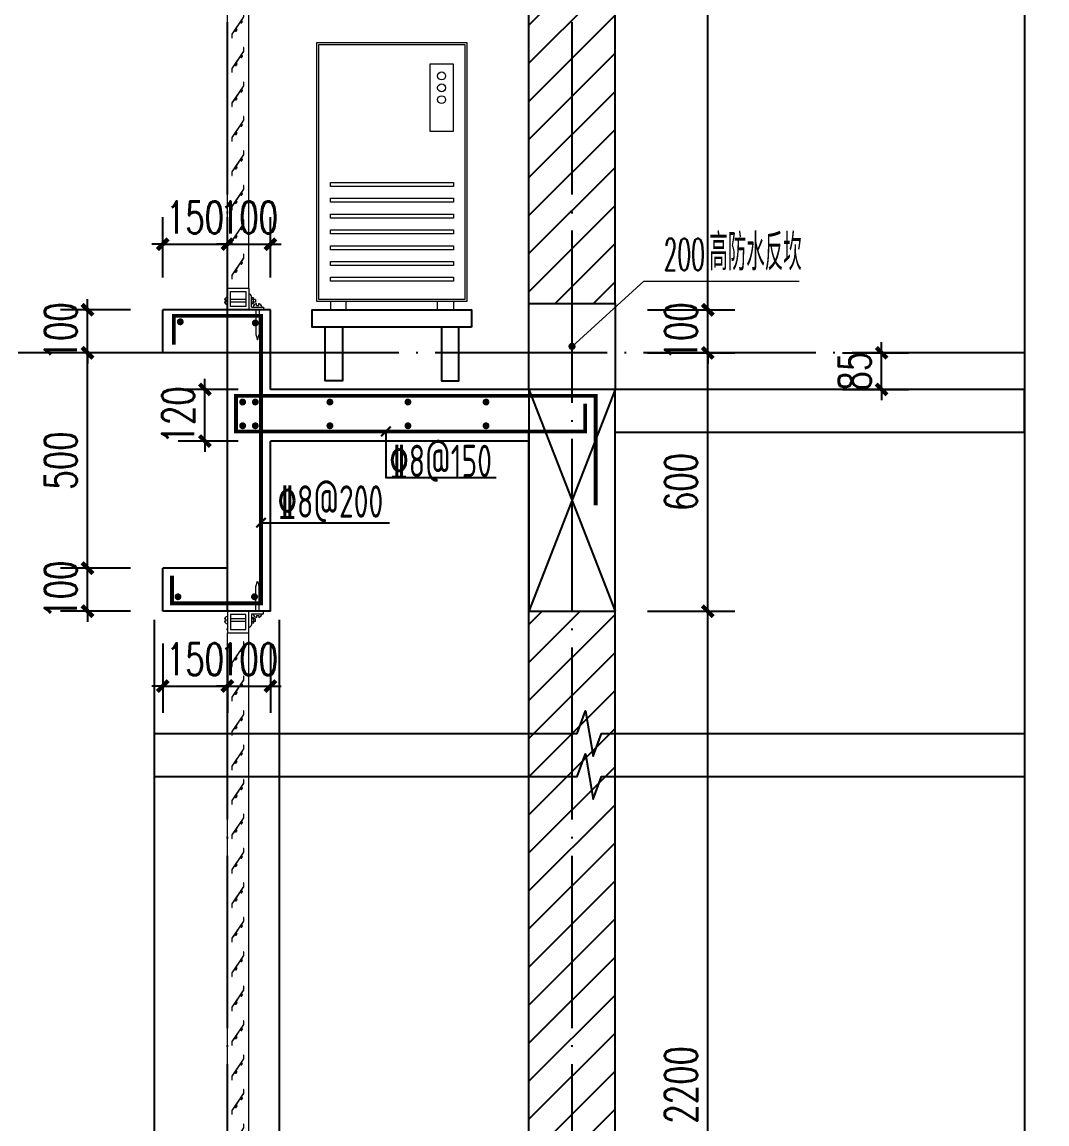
# Model space of a CAD drawing. Extents: x 393367 to 3005760, y 4998 to 826018.
# Drawn here: x 2861007 to 2863386, y 453452 to 456011 of the extents above; entities that cross this region are included whole.
import ezdxf

# ---------------------------------------------------------------- set-up
doc = ezdxf.new("R2010")
doc.units = 0
doc.header["$LTSCALE"] = 1000
doc.linetypes.add('DOTE', pattern=[2.42, 2, -0.2, 0.02, -0.2])
doc.layers.get('0').update_dxf_attribs({"linetype": 'CONTINUOUS'})
doc.layers.get('Defpoints').update_dxf_attribs({"linetype": 'CONTINUOUS'})
for name, color, linetype, lineweight in [('DIM_IDEN', 3, 'CONTINUOUS', 15), ('REIN', 1, 'CONTINUOUS', 18), ('平面-空调室外机', 143, 'CONTINUOUS', 9), ('立面-百叶', 36, 'CONTINUOUS', 9)]:
    doc.layers.add(name, color=color, linetype=linetype, lineweight=lineweight)
for name, color, linetype in [('DIM_SYMB', 3, 'CONTINUOUS'), ('DOTE', 8, 'DOTE'), ('PUB_DIM', 3, 'CONTINUOUS'), ('PUB_HATCH', 8, 'CONTINUOUS'), ('PUB_TEXT', 7, 'CONTINUOUS'), ('S-大样-砼线', 7, 'CONTINUOUS'), ('S-引出线', 40, 'CONTINUOUS'), ('TEXT', 7, 'CONTINUOUS'), ('WALL', 130, 'CONTINUOUS'), ('看线', 251, 'CONTINUOUS'), ('空调外机', 8, 'CONTINUOUS')]:
    doc.layers.add(name, color=color, linetype=linetype)
doc.styles.add('_TCH_DIM_T3', font='SIMPLEX', dxfattribs={"width": 0.705882, "bigfont": 'GBCBIG'})
doc.styles.add('DIM_FONT_T3', font='SIMPLEX', dxfattribs={"width": 0.705882, "bigfont": 'GBCBIG'})
doc.styles.add('TSSD_Rein', font='Tssdeng.shx', dxfattribs={"width": 0.7, "bigfont": 'hztxt.shx'})
doc.dimstyles.new('_TCH_ARCH&&25', dxfattribs={"dimtxt": 74.375, "dimasz": 25, "dimexe": 62.5, "dimexo": 75, "dimgap": 25, "dimtad": 1, "dimdec": 0, "dimzin": 0, "dimdsep": 46, "dimtxsty": '_TCH_DIM_T3', "dimblk": 'ARCHTICK', "dimcen": 0.09, "dimclrt": 7, "dimazin": 2, "dimtfac": 1, "dimtdec": 0, "dimtix": 1, "dimtmove": 2, "dimatfit": 3, "dimfxl": 1, "dimtolj": 1, "dimtzin": 0, "dimarcsym": 0})

# ---------------------------------------------------------------- blocks, each defined once
blk = doc.blocks.new('A$C245D61ED')
at = {"layer": '立面-百叶'}
for p, q in [((61.8, 57.3), (65.7, 69.8)), ((61.8, 0), (61.8, 57.3)), ((65.7, 69.8), (70, 57.3)), ((70, 0), (70, 57.3)), ((45.9, 0), (79.7, 0)), ((79.7, -6.2), (79.7, 0)), ((-7.5, -18.3), (-11.1, -18.3)), ((-7.5, -22.8), (-11.1, -22.8)), ((-7.5, -18.3), (-7.5, -22.8)), ((38.4, -17.9), (3.4, -17.9)), ((38.4, -24.1), (3.4, -24.1)), ((52.2, -6.2), (52.2, -31.7)), ((52.2, -6.2), (79.7, -6.2)), ((61.3, -17.9), (52.2, -17.9)), ((61.3, -24.1), (52.2, -24.1)), ((61.3, -24.1), (61.3, -17.9)), ((63.4, -10.2), (63.4, -14.4)), ((63.4, -10.2), (68.8, -10.2)), ((68.8, -10.2), (68.8, -14.4)), ((-4.1, -2150), (-4.1, -50)), ((45.9, -2150), (45.9, -50)), ((52.2, -2193.7), (52.2, -2168.3)), ((-7.5, -2177.2), (-11.1, -2177.2)), ((-7.5, -2181.7), (-11.1, -2181.7)), ((-7.5, -2181.7), (-7.5, -2177.2)), ((38.4, -2175.9), (3.4, -2175.9)), ((38.4, -2182.1), (3.4, -2182.1)), ((45.9, -2200), (79.7, -2200)), ((61.3, -2175.9), (52.2, -2175.9)), ((61.3, -2182.1), (52.2, -2182.1)), ((52.2, -2193.7), (79.7, -2193.7)), ((61.3, -2175.9), (61.3, -2182.1)), ((61.8, -2200), (61.8, -2257.3)), ((63.4, -2189.8), (63.4, -2185.6)), ((63.4, -2189.8), (68.8, -2189.8)), ((68.8, -2189.8), (68.8, -2185.6)), ((70, -2200), (70, -2257.3)), ((79.7, -2193.7), (79.7, -2200)), ((61.8, -2257.3), (65.7, -2269.8)), ((65.7, -2269.8), (70, -2257.3))]:
    blk.add_line(p, q, dxfattribs=at)
for points in [[(-4.1, 0), (-4.1, -50), (45.9, -50), (45.9, 0)], [(3.4, -7.5), (3.4, -42.5), (38.4, -42.5), (38.4, -7.5)]]:
    blk.add_lwpolyline(points, close=True, dxfattribs=at)
at = {"layer": '立面-百叶', "elevation": 0}
for points in [[(52.2, -14.4), (56.4, -14.4), (56.4, -27.5), (52.2, -27.5)], [(52.2, -2185.6), (56.4, -2185.6), (56.4, -2172.5), (52.2, -2172.5)]]:
    blk.add_lwpolyline(points, dxfattribs=at)
at = {"layer": '立面-百叶'}
for points in [[(18.6, -110, 0.381382), (16.2, -107.2, -0.56119), (16.1, -106.9), (25.8, -92.6, -0.56119), (26.1, -92.6, 0.381382), (29.6, -93.8, 0.433252), (29.7, -93.6), (29.3, -92.8, 0.372825), (29, -92.7, -2.886751), (30, -91.1, 0.372825), (30.3, -91.4), (31.1, -91.4, 0.433252), (31.3, -91.3, 0.381382), (28.9, -88.5, -0.56119), (28.7, -88.2), (34.4, -79.9), (34.4, -71), (33.6, -71), (33.6, -79.6), (6.5, -119.5), (6.5, -128.1), (7.4, -128.1), (7.4, -119.7), (13.1, -111.3, -0.56119), (13.4, -111.3, 0.381382), (16.9, -112.5, 0.433252), (17, -112.3), (16.6, -111.5, 0.372825), (16.3, -111.4, -2.886751), (17.3, -109.8, 0.372825), (17.6, -110.1), (18.4, -110.1, 0.433252)], [(18.6, -190, 0.381382), (16.2, -187.2, -0.56119), (16.1, -186.9), (25.8, -172.6, -0.56119), (26.1, -172.6, 0.381382), (29.6, -173.8, 0.433252), (29.7, -173.6), (29.3, -172.8, 0.372825), (29, -172.7, -2.886751), (30, -171.1, 0.372825), (30.3, -171.4), (31.1, -171.4, 0.433252), (31.3, -171.3, 0.381382), (28.9, -168.5, -0.56119), (28.7, -168.2), (34.4, -159.9), (34.4, -151), (33.6, -151), (33.6, -159.6), (6.5, -199.5), (6.5, -208.1), (7.4, -208.1), (7.4, -199.7), (13.1, -191.3, -0.56119), (13.4, -191.3, 0.381382), (16.9, -192.5, 0.433252), (17, -192.3), (16.6, -191.5, 0.372825), (16.3, -191.4, -2.886751), (17.3, -189.8, 0.372825), (17.6, -190.1), (18.4, -190.1, 0.433252)], [(18.6, -270, 0.381382), (16.2, -267.2, -0.56119), (16.1, -266.9), (25.8, -252.6, -0.56119), (26.1, -252.6, 0.381382), (29.6, -253.8, 0.433252), (29.7, -253.6), (29.3, -252.8, 0.372825), (29, -252.7, -2.886751), (30, -251.1, 0.372825), (30.3, -251.4), (31.1, -251.4, 0.433252), (31.3, -251.3, 0.381382), (28.9, -248.5, -0.56119), (28.7, -248.2), (34.4, -239.9), (34.4, -231), (33.6, -231), (33.6, -239.6), (6.5, -279.5), (6.5, -288.1), (7.4, -288.1), (7.4, -279.7), (13.1, -271.3, -0.56119), (13.4, -271.3, 0.381382), (16.9, -272.5, 0.433252), (17, -272.3), (16.6, -271.5, 0.372825), (16.3, -271.4, -2.886751), (17.3, -269.8, 0.372825), (17.6, -270.1), (18.4, -270.1, 0.433252)], [(18.6, -350, 0.381382), (16.2, -347.2, -0.56119), (16.1, -346.9), (25.8, -332.6, -0.56119), (26.1, -332.6, 0.381382), (29.6, -333.8, 0.433252), (29.7, -333.6), (29.3, -332.8, 0.372825), (29, -332.7, -2.886751), (30, -331.1, 0.372825), (30.3, -331.4), (31.1, -331.4, 0.433252), (31.3, -331.3, 0.381382), (28.9, -328.5, -0.56119), (28.7, -328.2), (34.4, -319.9), (34.4, -311), (33.6, -311), (33.6, -319.6), (6.5, -359.5), (6.5, -368.1), (7.4, -368.1), (7.4, -359.7), (13.1, -351.3, -0.56119), (13.4, -351.3, 0.381382), (16.9, -352.5, 0.433252), (17, -352.3), (16.6, -351.5, 0.372825), (16.3, -351.4, -2.886751), (17.3, -349.8, 0.372825), (17.6, -350.1), (18.4, -350.1, 0.433252)], [(18.6, -430, 0.381382), (16.2, -427.2, -0.56119), (16.1, -426.9), (25.8, -412.6, -0.56119), (26.1, -412.6, 0.381382), (29.6, -413.8, 0.433252), (29.7, -413.6), (29.3, -412.8, 0.372825), (29, -412.7, -2.886751), (30, -411.1, 0.372825), (30.3, -411.4), (31.1, -411.4, 0.433252), (31.3, -411.3, 0.381382), (28.9, -408.5, -0.56119), (28.7, -408.2), (34.4, -399.9), (34.4, -391), (33.6, -391), (33.6, -399.6), (6.5, -439.5), (6.5, -448.1), (7.4, -448.1), (7.4, -439.7), (13.1, -431.3, -0.56119), (13.4, -431.3, 0.381382), (16.9, -432.5, 0.433252), (17, -432.3), (16.6, -431.5, 0.372825), (16.3, -431.4, -2.886751), (17.3, -429.8, 0.372825), (17.6, -430.1), (18.4, -430.1, 0.433252)], [(18.6, -510, 0.381382), (16.2, -507.2, -0.56119), (16.1, -506.9), (25.8, -492.6, -0.56119), (26.1, -492.6, 0.381382), (29.6, -493.8, 0.433252), (29.7, -493.6), (29.3, -492.8, 0.372825), (29, -492.7, -2.886751), (30, -491.1, 0.372825), (30.3, -491.4), (31.1, -491.4, 0.433252), (31.3, -491.3, 0.381382), (28.9, -488.5, -0.56119), (28.7, -488.2), (34.4, -479.9), (34.4, -471), (33.6, -471), (33.6, -479.6), (6.5, -519.5), (6.5, -528.1), (7.4, -528.1), (7.4, -519.7), (13.1, -511.3, -0.56119), (13.4, -511.3, 0.381382), (16.9, -512.5, 0.433252), (17, -512.3), (16.6, -511.5, 0.372825), (16.3, -511.4, -2.886751), (17.3, -509.8, 0.372825), (17.6, -510.1), (18.4, -510.1, 0.433252)], [(18.6, -590, 0.381382), (16.2, -587.2, -0.56119), (16.1, -586.9), (25.8, -572.6, -0.56119), (26.1, -572.6, 0.381382), (29.6, -573.8, 0.433252), (29.7, -573.6), (29.3, -572.8, 0.372825), (29, -572.7, -2.886751), (30, -571.1, 0.372825), (30.3, -571.4), (31.1, -571.4, 0.433252), (31.3, -571.3, 0.381382), (28.9, -568.5, -0.56119), (28.7, -568.2), (34.4, -559.9), (34.4, -551), (33.6, -551), (33.6, -559.6), (6.5, -599.5), (6.5, -608.1), (7.4, -608.1), (7.4, -599.7), (13.1, -591.3, -0.56119), (13.4, -591.3, 0.381382), (16.9, -592.5, 0.433252), (17, -592.3), (16.6, -591.5, 0.372825), (16.3, -591.4, -2.886751), (17.3, -589.8, 0.372825), (17.6, -590.1), (18.4, -590.1, 0.433252)], [(18.6, -670, 0.381382), (16.2, -667.2, -0.56119), (16.1, -666.9), (25.8, -652.6, -0.56119), (26.1, -652.6, 0.381382), (29.6, -653.8, 0.433252), (29.7, -653.6), (29.3, -652.8, 0.372825), (29, -652.7, -2.886751), (30, -651.1, 0.372825), (30.3, -651.4), (31.1, -651.4, 0.433252), (31.3, -651.3, 0.381382), (28.9, -648.5, -0.56119), (28.7, -648.2), (34.4, -639.9), (34.4, -631), (33.6, -631), (33.6, -639.6), (6.5, -679.5), (6.5, -688.1), (7.4, -688.1), (7.4, -679.7), (13.1, -671.3, -0.56119), (13.4, -671.3, 0.381382), (16.9, -672.5, 0.433252), (17, -672.3), (16.6, -671.5, 0.372825), (16.3, -671.4, -2.886751), (17.3, -669.8, 0.372825), (17.6, -670.1), (18.4, -670.1, 0.433252)], [(18.6, -750, 0.381382), (16.2, -747.2, -0.56119), (16.1, -746.9), (25.8, -732.6, -0.56119), (26.1, -732.6, 0.381382), (29.6, -733.8, 0.433252), (29.7, -733.6), (29.3, -732.8, 0.372825), (29, -732.7, -2.886751), (30, -731.1, 0.372825), (30.3, -731.4), (31.1, -731.4, 0.433252), (31.3, -731.3, 0.381382), (28.9, -728.5, -0.56119), (28.7, -728.2), (34.4, -719.9), (34.4, -711), (33.6, -711), (33.6, -719.6), (6.5, -759.5), (6.5, -768.1), (7.4, -768.1), (7.4, -759.7), (13.1, -751.3, -0.56119), (13.4, -751.3, 0.381382), (16.9, -752.5, 0.433252), (17, -752.3), (16.6, -751.5, 0.372825), (16.3, -751.4, -2.886751), (17.3, -749.8, 0.372825), (17.6, -750.1), (18.4, -750.1, 0.433252)], [(18.6, -830, 0.381382), (16.2, -827.2, -0.56119), (16.1, -826.9), (25.8, -812.6, -0.56119), (26.1, -812.6, 0.381382), (29.6, -813.8, 0.433252), (29.7, -813.6), (29.3, -812.8, 0.372825), (29, -812.7, -2.886751), (30, -811.1, 0.372825), (30.3, -811.4), (31.1, -811.4, 0.433252), (31.3, -811.3, 0.381382), (28.9, -808.5, -0.56119), (28.7, -808.2), (34.4, -799.9), (34.4, -791), (33.6, -791), (33.6, -799.6), (6.5, -839.5), (6.5, -848.1), (7.4, -848.1), (7.4, -839.7), (13.1, -831.3, -0.56119), (13.4, -831.3, 0.381382), (16.9, -832.5, 0.433252), (17, -832.3), (16.6, -831.5, 0.372825), (16.3, -831.4, -2.886751), (17.3, -829.8, 0.372825), (17.6, -830.1), (18.4, -830.1, 0.433252)], [(18.6, -910, 0.381382), (16.2, -907.2, -0.56119), (16.1, -906.9), (25.8, -892.6, -0.56119), (26.1, -892.6, 0.381382), (29.6, -893.8, 0.433252), (29.7, -893.6), (29.3, -892.8, 0.372825), (29, -892.7, -2.886751), (30, -891.1, 0.372825), (30.3, -891.4), (31.1, -891.4, 0.433252), (31.3, -891.3, 0.381382), (28.9, -888.5, -0.56119), (28.7, -888.2), (34.4, -879.9), (34.4, -871), (33.6, -871), (33.6, -879.6), (6.5, -919.5), (6.5, -928.1), (7.4, -928.1), (7.4, -919.7), (13.1, -911.3, -0.56119), (13.4, -911.3, 0.381382), (16.9, -912.5, 0.433252), (17, -912.3), (16.6, -911.5, 0.372825), (16.3, -911.4, -2.886751), (17.3, -909.8, 0.372825), (17.6, -910.1), (18.4, -910.1, 0.433252)], [(18.6, -990, 0.381382), (16.2, -987.2, -0.56119), (16.1, -986.9), (25.8, -972.6, -0.56119), (26.1, -972.6, 0.381382), (29.6, -973.8, 0.433252), (29.7, -973.6), (29.3, -972.8, 0.372825), (29, -972.7, -2.886751), (30, -971.1, 0.372825), (30.3, -971.4), (31.1, -971.4, 0.433252), (31.3, -971.3, 0.381382), (28.9, -968.5, -0.56119), (28.7, -968.2), (34.4, -959.9), (34.4, -951), (33.6, -951), (33.6, -959.6), (6.5, -999.5), (6.5, -1008.1), (7.4, -1008.1), (7.4, -999.7), (13.1, -991.3, -0.56119), (13.4, -991.3, 0.381382), (16.9, -992.5, 0.433252), (17, -992.3), (16.6, -991.5, 0.372825), (16.3, -991.4, -2.886751), (17.3, -989.8, 0.372825), (17.6, -990.1), (18.4, -990.1, 0.433252)], [(18.6, -1070, 0.381382), (16.2, -1067.2, -0.56119), (16.1, -1066.9), (25.8, -1052.6, -0.56119), (26.1, -1052.6, 0.381382), (29.6, -1053.8, 0.433252), (29.7, -1053.6), (29.3, -1052.8, 0.372825), (29, -1052.7, -2.886751), (30, -1051.1, 0.372825), (30.3, -1051.4), (31.1, -1051.4, 0.433252), (31.3, -1051.3, 0.381382), (28.9, -1048.5, -0.56119), (28.7, -1048.2), (34.4, -1039.9), (34.4, -1031), (33.6, -1031), (33.6, -1039.6), (6.5, -1079.5), (6.5, -1088.1), (7.4, -1088.1), (7.4, -1079.7), (13.1, -1071.3, -0.56119), (13.4, -1071.3, 0.381382), (16.9, -1072.5, 0.433252), (17, -1072.3), (16.6, -1071.5, 0.372825), (16.3, -1071.4, -2.886751), (17.3, -1069.8, 0.372825), (17.6, -1070.1), (18.4, -1070.1, 0.433252)], [(18.6, -1150, 0.381382), (16.2, -1147.2, -0.56119), (16.1, -1146.9), (25.8, -1132.6, -0.56119), (26.1, -1132.6, 0.381382), (29.6, -1133.8, 0.433252), (29.7, -1133.6), (29.3, -1132.8, 0.372825), (29, -1132.7, -2.886751), (30, -1131.1, 0.372825), (30.3, -1131.4), (31.1, -1131.4, 0.433252), (31.3, -1131.3, 0.381382), (28.9, -1128.5, -0.56119), (28.7, -1128.2), (34.4, -1119.9), (34.4, -1111), (33.6, -1111), (33.6, -1119.6), (6.5, -1159.5), (6.5, -1168.1), (7.4, -1168.1), (7.4, -1159.7), (13.1, -1151.3, -0.56119), (13.4, -1151.3, 0.381382), (16.9, -1152.5, 0.433252), (17, -1152.3), (16.6, -1151.5, 0.372825), (16.3, -1151.4, -2.886751), (17.3, -1149.8, 0.372825), (17.6, -1150.1), (18.4, -1150.1, 0.433252)], [(18.6, -1230, 0.381382), (16.2, -1227.2, -0.56119), (16.1, -1226.9), (25.8, -1212.6, -0.56119), (26.1, -1212.6, 0.381382), (29.6, -1213.8, 0.433252), (29.7, -1213.6), (29.3, -1212.8, 0.372825), (29, -1212.7, -2.886751), (30, -1211.1, 0.372825), (30.3, -1211.4), (31.1, -1211.4, 0.433252), (31.3, -1211.3, 0.381382), (28.9, -1208.5, -0.56119), (28.7, -1208.2), (34.4, -1199.9), (34.4, -1191), (33.6, -1191), (33.6, -1199.6), (6.5, -1239.5), (6.5, -1248.1), (7.4, -1248.1), (7.4, -1239.7), (13.1, -1231.3, -0.56119), (13.4, -1231.3, 0.381382), (16.9, -1232.5, 0.433252), (17, -1232.3), (16.6, -1231.5, 0.372825), (16.3, -1231.4, -2.886751), (17.3, -1229.8, 0.372825), (17.6, -1230.1), (18.4, -1230.1, 0.433252)], [(18.6, -1310, 0.381382), (16.2, -1307.2, -0.56119), (16.1, -1306.9), (25.8, -1292.6, -0.56119), (26.1, -1292.6, 0.381382), (29.6, -1293.8, 0.433252), (29.7, -1293.6), (29.3, -1292.8, 0.372825), (29, -1292.7, -2.886751), (30, -1291.1, 0.372825), (30.3, -1291.4), (31.1, -1291.4, 0.433252), (31.3, -1291.3, 0.381382), (28.9, -1288.5, -0.56119), (28.7, -1288.2), (34.4, -1279.9), (34.4, -1271), (33.6, -1271), (33.6, -1279.6), (6.5, -1319.5), (6.5, -1328.1), (7.4, -1328.1), (7.4, -1319.7), (13.1, -1311.3, -0.56119), (13.4, -1311.3, 0.381382), (16.9, -1312.5, 0.433252), (17, -1312.3), (16.6, -1311.5, 0.372825), (16.3, -1311.4, -2.886751), (17.3, -1309.8, 0.372825), (17.6, -1310.1), (18.4, -1310.1, 0.433252)], [(18.6, -1390, 0.381382), (16.2, -1387.2, -0.56119), (16.1, -1386.9), (25.8, -1372.6, -0.56119), (26.1, -1372.6, 0.381382), (29.6, -1373.8, 0.433252), (29.7, -1373.6), (29.3, -1372.8, 0.372825), (29, -1372.7, -2.886751), (30, -1371.1, 0.372825), (30.3, -1371.4), (31.1, -1371.4, 0.433252), (31.3, -1371.3, 0.381382), (28.9, -1368.5, -0.56119), (28.7, -1368.2), (34.4, -1359.9), (34.4, -1351), (33.6, -1351), (33.6, -1359.6), (6.5, -1399.5), (6.5, -1408.1), (7.4, -1408.1), (7.4, -1399.7), (13.1, -1391.3, -0.56119), (13.4, -1391.3, 0.381382), (16.9, -1392.5, 0.433252), (17, -1392.3), (16.6, -1391.5, 0.372825), (16.3, -1391.4, -2.886751), (17.3, -1389.8, 0.372825), (17.6, -1390.1), (18.4, -1390.1, 0.433252)], [(18.6, -1470, 0.381382), (16.2, -1467.2, -0.56119), (16.1, -1466.9), (25.8, -1452.6, -0.56119), (26.1, -1452.6, 0.381382), (29.6, -1453.8, 0.433252), (29.7, -1453.6), (29.3, -1452.8, 0.372825), (29, -1452.7, -2.886751), (30, -1451.1, 0.372825), (30.3, -1451.4), (31.1, -1451.4, 0.433252), (31.3, -1451.3, 0.381382), (28.9, -1448.5, -0.56119), (28.7, -1448.2), (34.4, -1439.9), (34.4, -1431), (33.6, -1431), (33.6, -1439.6), (6.5, -1479.5), (6.5, -1488.1), (7.4, -1488.1), (7.4, -1479.7), (13.1, -1471.3, -0.56119), (13.4, -1471.3, 0.381382), (16.9, -1472.5, 0.433252), (17, -1472.3), (16.6, -1471.5, 0.372825), (16.3, -1471.4, -2.886751), (17.3, -1469.8, 0.372825), (17.6, -1470.1), (18.4, -1470.1, 0.433252)], [(18.6, -1550, 0.381382), (16.2, -1547.2, -0.56119), (16.1, -1546.9), (25.8, -1532.6, -0.56119), (26.1, -1532.6, 0.381382), (29.6, -1533.8, 0.433252), (29.7, -1533.6), (29.3, -1532.8, 0.372825), (29, -1532.7, -2.886751), (30, -1531.1, 0.372825), (30.3, -1531.4), (31.1, -1531.4, 0.433252), (31.3, -1531.3, 0.381382), (28.9, -1528.5, -0.56119), (28.7, -1528.2), (34.4, -1519.9), (34.4, -1511), (33.6, -1511), (33.6, -1519.6), (6.5, -1559.5), (6.5, -1568.1), (7.4, -1568.1), (7.4, -1559.7), (13.1, -1551.3, -0.56119), (13.4, -1551.3, 0.381382), (16.9, -1552.5, 0.433252), (17, -1552.3), (16.6, -1551.5, 0.372825), (16.3, -1551.4, -2.886751), (17.3, -1549.8, 0.372825), (17.6, -1550.1), (18.4, -1550.1, 0.433252)], [(18.6, -1630, 0.381382), (16.2, -1627.2, -0.56119), (16.1, -1626.9), (25.8, -1612.6, -0.56119), (26.1, -1612.6, 0.381382), (29.6, -1613.8, 0.433252), (29.7, -1613.6), (29.3, -1612.8, 0.372825), (29, -1612.7, -2.886751), (30, -1611.1, 0.372825), (30.3, -1611.4), (31.1, -1611.4, 0.433252), (31.3, -1611.3, 0.381382), (28.9, -1608.5, -0.56119), (28.7, -1608.2), (34.4, -1599.9), (34.4, -1591), (33.6, -1591), (33.6, -1599.6), (6.5, -1639.5), (6.5, -1648.1), (7.4, -1648.1), (7.4, -1639.7), (13.1, -1631.3, -0.56119), (13.4, -1631.3, 0.381382), (16.9, -1632.5, 0.433252), (17, -1632.3), (16.6, -1631.5, 0.372825), (16.3, -1631.4, -2.886751), (17.3, -1629.8, 0.372825), (17.6, -1630.1), (18.4, -1630.1, 0.433252)], [(18.6, -1710, 0.381382), (16.2, -1707.2, -0.56119), (16.1, -1706.9), (25.8, -1692.6, -0.56119), (26.1, -1692.6, 0.381382), (29.6, -1693.8, 0.433252), (29.7, -1693.6), (29.3, -1692.8, 0.372825), (29, -1692.7, -2.886751), (30, -1691.1, 0.372825), (30.3, -1691.4), (31.1, -1691.4, 0.433252), (31.3, -1691.3, 0.381382), (28.9, -1688.5, -0.56119), (28.7, -1688.2), (34.4, -1679.9), (34.4, -1671), (33.6, -1671), (33.6, -1679.6), (6.5, -1719.5), (6.5, -1728.1), (7.4, -1728.1), (7.4, -1719.7), (13.1, -1711.3, -0.56119), (13.4, -1711.3, 0.381382), (16.9, -1712.5, 0.433252), (17, -1712.3), (16.6, -1711.5, 0.372825), (16.3, -1711.4, -2.886751), (17.3, -1709.8, 0.372825), (17.6, -1710.1), (18.4, -1710.1, 0.433252)], [(18.6, -1790, 0.381382), (16.2, -1787.2, -0.56119), (16.1, -1786.9), (25.8, -1772.6, -0.56119), (26.1, -1772.6, 0.381382), (29.6, -1773.8, 0.433252), (29.7, -1773.6), (29.3, -1772.8, 0.372825), (29, -1772.7, -2.886751), (30, -1771.1, 0.372825), (30.3, -1771.4), (31.1, -1771.4, 0.433252), (31.3, -1771.3, 0.381382), (28.9, -1768.5, -0.56119), (28.7, -1768.2), (34.4, -1759.9), (34.4, -1751), (33.6, -1751), (33.6, -1759.6), (6.5, -1799.5), (6.5, -1808.1), (7.4, -1808.1), (7.4, -1799.7), (13.1, -1791.3, -0.56119), (13.4, -1791.3, 0.381382), (16.9, -1792.5, 0.433252), (17, -1792.3), (16.6, -1791.5, 0.372825), (16.3, -1791.4, -2.886751), (17.3, -1789.8, 0.372825), (17.6, -1790.1), (18.4, -1790.1, 0.433252)], [(18.6, -1870, 0.381382), (16.2, -1867.2, -0.56119), (16.1, -1866.9), (25.8, -1852.6, -0.56119), (26.1, -1852.6, 0.381382), (29.6, -1853.8, 0.433252), (29.7, -1853.6), (29.3, -1852.8, 0.372825), (29, -1852.7, -2.886751), (30, -1851.1, 0.372825), (30.3, -1851.4), (31.1, -1851.4, 0.433252), (31.3, -1851.3, 0.381382), (28.9, -1848.5, -0.56119), (28.7, -1848.2), (34.4, -1839.9), (34.4, -1831), (33.6, -1831), (33.6, -1839.6), (6.5, -1879.5), (6.5, -1888.1), (7.4, -1888.1), (7.4, -1879.7), (13.1, -1871.3, -0.56119), (13.4, -1871.3, 0.381382), (16.9, -1872.5, 0.433252), (17, -1872.3), (16.6, -1871.5, 0.372825), (16.3, -1871.4, -2.886751), (17.3, -1869.8, 0.372825), (17.6, -1870.1), (18.4, -1870.1, 0.433252)], [(18.6, -1950, 0.381382), (16.2, -1947.2, -0.56119), (16.1, -1946.9), (25.8, -1932.6, -0.56119), (26.1, -1932.6, 0.381382), (29.6, -1933.8, 0.433252), (29.7, -1933.6), (29.3, -1932.8, 0.372825), (29, -1932.7, -2.886751), (30, -1931.1, 0.372825), (30.3, -1931.4), (31.1, -1931.4, 0.433252), (31.3, -1931.3, 0.381382), (28.9, -1928.5, -0.56119), (28.7, -1928.2), (34.4, -1919.9), (34.4, -1911), (33.6, -1911), (33.6, -1919.6), (6.5, -1959.5), (6.5, -1968.1), (7.4, -1968.1), (7.4, -1959.7), (13.1, -1951.3, -0.56119), (13.4, -1951.3, 0.381382), (16.9, -1952.5, 0.433252), (17, -1952.3), (16.6, -1951.5, 0.372825), (16.3, -1951.4, -2.886751), (17.3, -1949.8, 0.372825), (17.6, -1950.1), (18.4, -1950.1, 0.433252)], [(18.6, -2030, 0.381382), (16.2, -2027.2, -0.56119), (16.1, -2026.9), (25.8, -2012.6, -0.56119), (26.1, -2012.6, 0.381382), (29.6, -2013.8, 0.433252), (29.7, -2013.6), (29.3, -2012.8, 0.372825), (29, -2012.7, -2.886751), (30, -2011.1, 0.372825), (30.3, -2011.4), (31.1, -2011.4, 0.433252), (31.3, -2011.3, 0.381382), (28.9, -2008.5, -0.56119), (28.7, -2008.2), (34.4, -1999.9), (34.4, -1991), (33.6, -1991), (33.6, -1999.6), (6.5, -2039.5), (6.5, -2048.1), (7.4, -2048.1), (7.4, -2039.7), (13.1, -2031.3, -0.56119), (13.4, -2031.3, 0.381382), (16.9, -2032.5, 0.433252), (17, -2032.3), (16.6, -2031.5, 0.372825), (16.3, -2031.4, -2.886751), (17.3, -2029.8, 0.372825), (17.6, -2030.1), (18.4, -2030.1, 0.433252)], [(18.6, -2110, 0.381382), (16.2, -2107.2, -0.56119), (16.1, -2106.9), (25.8, -2092.6, -0.56119), (26.1, -2092.6, 0.381382), (29.6, -2093.8, 0.433252), (29.7, -2093.6), (29.3, -2092.8, 0.372825), (29, -2092.7, -2.886751), (30, -2091.1, 0.372825), (30.3, -2091.4), (31.1, -2091.4, 0.433252), (31.3, -2091.3, 0.381382), (28.9, -2088.5, -0.56119), (28.7, -2088.2), (34.4, -2079.9), (34.4, -2071), (33.6, -2071), (33.6, -2079.6), (6.5, -2119.5), (6.5, -2128.1), (7.4, -2128.1), (7.4, -2119.7), (13.1, -2111.3, -0.56119), (13.4, -2111.3, 0.381382), (16.9, -2112.5, 0.433252), (17, -2112.3), (16.6, -2111.5, 0.372825), (16.3, -2111.4, -2.886751), (17.3, -2109.8, 0.372825), (17.6, -2110.1), (18.4, -2110.1, 0.433252)]]:
    blk.add_lwpolyline(points, format="xyb", close=True, dxfattribs=at)
at = {"layer": '立面-百叶', "elevation": 0}
for points in [[(-4.1, -2200), (-4.1, -2150), (45.9, -2150), (45.9, -2200)], [(3.4, -2192.5), (3.4, -2157.5), (38.4, -2157.5), (38.4, -2192.5)]]:
    blk.add_lwpolyline(points, close=True, dxfattribs=at)
at = {"layer": '立面-百叶'}
for centre, radius, start, end in [((-2.6, -20.6), 8.77, 100.1805, 164.9513), ((-2.6, -20.6), 8.77, 195.0487, 259.8195), ((66.1, -4.4), 10.4, 190.1805, 254.9513), ((66.1, -4.4), 10.4, 285.0487, 349.8195), ((42.9, -28), 9.94, 287.5787, 338.7505), ((-2.6, -2179.4), 8.77, 100.1805, 164.9513), ((42.9, -2172), 9.94, 21.2495, 72.4213), ((-2.6, -2179.4), 8.77, 195.0487, 259.8195), ((66.1, -2195.6), 10.4, 105.0487, 169.8195), ((66.1, -2195.6), 10.4, 10.1805, 74.9513)]:
    blk.add_arc(centre, radius, start, end, dxfattribs=at)
blk = doc.blocks.new('kongtiao')
for p, q in [((-338.7, 49), (-338.7, -550.8)), ((11, 49), (-338.7, 49)), ((-334.1, 44.4), (-334.1, -546.2)), ((6.4, 44.4), (-334.1, 44.4)), ((6.4, -546.2), (6.4, 44.4)), ((11, -550.8), (11, 49)), ((-76.2, -0.5), (-76.2, -156.5)), ((-21.1, -0.5), (-76.2, -0.5)), ((-21.1, -156.5), (-21.1, -0.5)), ((-76.2, -156.5), (-21.1, -156.5)), ((-338.7, -550.8), (11, -550.8)), ((-334.1, -546.2), (6.4, -546.2)), ((-306.6, -550.8), (-306.6, -571.2)), ((-269.8, -571.2), (-269.8, -550.8)), ((-57.9, -571.2), (-57.9, -550.8)), ((-21.1, -550.8), (-21.1, -571.2)), ((-306.6, -571.2), (-269.8, -571.2)), ((-21.1, -571.2), (-57.9, -571.2))]:
    blk.add_line(p, q)
for points in [[(-306.6, -275.4), (-21.1, -275.4), (-21.1, -284.6), (-306.6, -284.6)], [(-306.6, -312.1), (-21.1, -312.1), (-21.1, -321.3), (-306.6, -321.3)], [(-306.6, -348.8), (-21.1, -348.8), (-21.1, -358), (-306.6, -358)], [(-306.6, -385.6), (-21.1, -385.6), (-21.1, -394.7), (-306.6, -394.7)], [(-306.6, -422.3), (-21.1, -422.3), (-21.1, -431.5), (-306.6, -431.5)], [(-306.6, -459), (-21.1, -459), (-21.1, -468.2), (-306.6, -468.2)], [(-306.6, -495.7), (-21.1, -495.7), (-21.1, -504.9), (-306.6, -504.9)]]:
    blk.add_lwpolyline(points, close=True)
for centre in [(-48.7, -28), (-48.7, -55.6), (-48.7, -83.1)]:
    blk.add_circle(centre, 9.18)
blk = doc.blocks.new('_ArchTick')
at = {"color": 0, "linetype": 'ByBlock', "const_width": 0.4}
blk.add_lwpolyline([(-0.5, -0.5), (0.5, 0.5)], dxfattribs=at)
blk = doc.blocks.new('*D956')
at = {"layer": 'Defpoints', "color": 0, "transparency": 16777216}
for p in [(2861483.4, 455495), (2861333.4, 455342.7), (2861483.4, 455342.7)]:
    blk.add_point(p, dxfattribs=at)
at = {"layer": 'PUB_DIM', "color": 0, "lineweight": -2, "transparency": 16777216}
for p, q in [((2861333.4, 455417.7), (2861333.4, 455557.5)), ((2861483.4, 455417.7), (2861483.4, 455557.5)), ((2861333.4, 455495), (2861308.4, 455495)), ((2861333.4, 455495), (2861483.4, 455495)), ((2861483.4, 455495), (2861508.4, 455495))]:
    blk.add_line(p, q, dxfattribs=at)
at = {"layer": 'PUB_DIM', "color": 0, "lineweight": -2, "transparency": 16777216, "xscale": 25, "yscale": 25, "zscale": 25}
blk.add_blockref('_ArchTick', (2861333.4, 455495), dxfattribs=at)
at = {"layer": 'PUB_DIM', "color": 0, "lineweight": -2, "transparency": 16777216, "xscale": 25, "yscale": 25, "zscale": 25, "rotation": 180}
blk.add_blockref('_ArchTick', (2861483.4, 455495), dxfattribs=at)
at = {"layer": 'PUB_DIM', "color": 7, "transparency": 16777216, "insert": (2861408.4, 455557.2), "char_height": 74.38, "attachment_point": 5, "style": '_TCH_DIM_T3'}
blk.add_mtext('\\A1;150', dxfattribs=at)
blk = doc.blocks.new('*D957')
at = {"layer": 'Defpoints', "color": 0, "transparency": 16777216}
for p in [(2861583.4, 455495), (2861483.4, 455342.7), (2861583.4, 455342.7)]:
    blk.add_point(p, dxfattribs=at)
at = {"layer": 'PUB_DIM', "color": 0, "lineweight": -2, "transparency": 16777216}
for p, q in [((2861483.4, 455417.7), (2861483.4, 455557.5)), ((2861583.4, 455417.7), (2861583.4, 455557.5)), ((2861483.4, 455495), (2861458.4, 455495)), ((2861483.4, 455495), (2861583.4, 455495)), ((2861583.4, 455495), (2861608.4, 455495))]:
    blk.add_line(p, q, dxfattribs=at)
at = {"layer": 'PUB_DIM', "color": 0, "lineweight": -2, "transparency": 16777216, "xscale": 25, "yscale": 25, "zscale": 25}
blk.add_blockref('_ArchTick', (2861483.4, 455495), dxfattribs=at)
at = {"layer": 'PUB_DIM', "color": 0, "lineweight": -2, "transparency": 16777216, "xscale": 25, "yscale": 25, "zscale": 25, "rotation": 180}
blk.add_blockref('_ArchTick', (2861583.4, 455495), dxfattribs=at)
at = {"layer": 'PUB_DIM', "color": 7, "transparency": 16777216, "insert": (2861533.4, 455557.2), "char_height": 74.38, "attachment_point": 5, "style": '_TCH_DIM_T3'}
blk.add_mtext('\\A1;100', dxfattribs=at)
blk = doc.blocks.new('*D958')
at = {"layer": 'Defpoints', "color": 0, "transparency": 16777216}
for p in [(2861333.4, 454642.7), (2861483.4, 454642.7), (2861483.4, 454469)]:
    blk.add_point(p, dxfattribs=at)
at = {"layer": 'PUB_DIM', "color": 0, "lineweight": -2, "transparency": 16777216}
for p, q in [((2861333.4, 454567.7), (2861333.4, 454406.5)), ((2861483.4, 454567.7), (2861483.4, 454406.5)), ((2861333.4, 454469), (2861308.4, 454469)), ((2861333.4, 454469), (2861483.4, 454469)), ((2861483.4, 454469), (2861508.4, 454469))]:
    blk.add_line(p, q, dxfattribs=at)
at = {"layer": 'PUB_DIM', "color": 0, "lineweight": -2, "transparency": 16777216, "xscale": 25, "yscale": 25, "zscale": 25}
blk.add_blockref('_ArchTick', (2861333.4, 454469), dxfattribs=at)
at = {"layer": 'PUB_DIM', "color": 0, "lineweight": -2, "transparency": 16777216, "xscale": 25, "yscale": 25, "zscale": 25, "rotation": 180}
blk.add_blockref('_ArchTick', (2861483.4, 454469), dxfattribs=at)
at = {"layer": 'PUB_DIM', "color": 7, "transparency": 16777216, "insert": (2861408.4, 454531.2), "char_height": 74.38, "attachment_point": 5, "style": '_TCH_DIM_T3'}
blk.add_mtext('\\A1;150', dxfattribs=at)
blk = doc.blocks.new('*D959')
at = {"layer": 'Defpoints', "color": 0, "transparency": 16777216}
for p in [(2861483.4, 454642.7), (2861583.4, 454642.7), (2861583.4, 454469)]:
    blk.add_point(p, dxfattribs=at)
at = {"layer": 'PUB_DIM', "color": 0, "lineweight": -2, "transparency": 16777216}
for p, q in [((2861483.4, 454567.7), (2861483.4, 454406.5)), ((2861583.4, 454567.7), (2861583.4, 454406.5)), ((2861483.4, 454469), (2861458.4, 454469)), ((2861483.4, 454469), (2861583.4, 454469)), ((2861583.4, 454469), (2861608.4, 454469))]:
    blk.add_line(p, q, dxfattribs=at)
at = {"layer": 'PUB_DIM', "color": 0, "lineweight": -2, "transparency": 16777216, "xscale": 25, "yscale": 25, "zscale": 25}
blk.add_blockref('_ArchTick', (2861483.4, 454469), dxfattribs=at)
at = {"layer": 'PUB_DIM', "color": 0, "lineweight": -2, "transparency": 16777216, "xscale": 25, "yscale": 25, "zscale": 25, "rotation": 180}
blk.add_blockref('_ArchTick', (2861583.4, 454469), dxfattribs=at)
at = {"layer": 'PUB_DIM', "color": 7, "transparency": 16777216, "insert": (2861533.4, 454531.2), "char_height": 74.38, "attachment_point": 5, "style": '_TCH_DIM_T3'}
blk.add_mtext('\\A1;100', dxfattribs=at)
blk = doc.blocks.new('*D960')
at = {"layer": 'Defpoints', "color": 0, "transparency": 16777216}
for p in [(2861158.8, 455342.7), (2861333.4, 455342.7), (2861333.4, 455242.7)]:
    blk.add_point(p, dxfattribs=at)
at = {"layer": 'PUB_DIM', "color": 0, "lineweight": -2, "transparency": 16777216}
for p, q in [((2861158.8, 455342.7), (2861158.8, 455367.7)), ((2861258.4, 455342.7), (2861096.3, 455342.7)), ((2861158.8, 455242.7), (2861158.8, 455342.7)), ((2861258.4, 455242.7), (2861096.3, 455242.7)), ((2861158.8, 455242.7), (2861158.8, 455217.7))]:
    blk.add_line(p, q, dxfattribs=at)
at = {"layer": 'PUB_DIM', "color": 0, "lineweight": -2, "transparency": 16777216, "xscale": 25, "yscale": 25, "zscale": 25}
for p, rotation in [((2861158.8, 455342.7), 270), ((2861158.8, 455242.7), 90)]:
    blk.add_blockref('_ArchTick', p, dxfattribs=dict(at, rotation=rotation))
at = {"layer": 'PUB_DIM', "color": 7, "transparency": 16777216, "insert": (2861096.6, 455292.7), "char_height": 74.38, "attachment_point": 5, "rotation": 90, "style": '_TCH_DIM_T3'}
blk.add_mtext('\\A1;100', dxfattribs=at)
blk = doc.blocks.new('*D961')
at = {"layer": 'Defpoints', "color": 0, "transparency": 16777216}
for p in [(2861158.8, 455242.7), (2861333.4, 455242.7), (2861333.4, 454742.7)]:
    blk.add_point(p, dxfattribs=at)
at = {"layer": 'PUB_DIM', "color": 0, "lineweight": -2, "transparency": 16777216}
for p, q in [((2861258.4, 455242.7), (2861096.3, 455242.7)), ((2861158.8, 454742.7), (2861158.8, 455242.7)), ((2861258.4, 454742.7), (2861096.3, 454742.7))]:
    blk.add_line(p, q, dxfattribs=at)
at = {"layer": 'PUB_DIM', "color": 0, "lineweight": -2, "transparency": 16777216, "xscale": 25, "yscale": 25, "zscale": 25}
for p, rotation in [((2861158.8, 455242.7), 90), ((2861158.8, 454742.7), 270)]:
    blk.add_blockref('_ArchTick', p, dxfattribs=dict(at, rotation=rotation))
at = {"layer": 'PUB_DIM', "color": 7, "transparency": 16777216, "insert": (2861096.6, 454992.7), "char_height": 74.38, "attachment_point": 5, "rotation": 90, "style": '_TCH_DIM_T3'}
blk.add_mtext('\\A1;500', dxfattribs=at)
blk = doc.blocks.new('*D962')
at = {"layer": 'Defpoints', "color": 0, "transparency": 16777216}
for p in [(2861158.8, 454742.7), (2861333.4, 454742.7), (2861333.4, 454642.7)]:
    blk.add_point(p, dxfattribs=at)
at = {"layer": 'PUB_DIM', "color": 0, "lineweight": -2, "transparency": 16777216}
for p, q in [((2861158.8, 454742.7), (2861158.8, 454767.7)), ((2861258.4, 454742.7), (2861096.3, 454742.7)), ((2861158.8, 454642.7), (2861158.8, 454742.7)), ((2861258.4, 454642.7), (2861096.3, 454642.7)), ((2861158.8, 454642.7), (2861158.8, 454617.7))]:
    blk.add_line(p, q, dxfattribs=at)
at = {"layer": 'PUB_DIM', "color": 0, "lineweight": -2, "transparency": 16777216, "xscale": 25, "yscale": 25, "zscale": 25}
for p, rotation in [((2861158.8, 454742.7), 270), ((2861158.8, 454642.7), 90)]:
    blk.add_blockref('_ArchTick', p, dxfattribs=dict(at, rotation=rotation))
at = {"layer": 'PUB_DIM', "color": 7, "transparency": 16777216, "insert": (2861096.6, 454692.7), "char_height": 74.38, "attachment_point": 5, "rotation": 90, "style": '_TCH_DIM_T3'}
blk.add_mtext('\\A1;100', dxfattribs=at)
blk = doc.blocks.new('*D963')
at = {"layer": 'Defpoints', "color": 0, "transparency": 16777216}
for p in [(2862836.1, 455242.7), (2863002.1, 455242.7), (2862836.1, 455157.7)]:
    blk.add_point(p, dxfattribs=at)
at = {"layer": 'PUB_DIM', "color": 0, "lineweight": -2, "transparency": 16777216}
for p, q in [((2863002.1, 455242.7), (2863002.1, 455267.7)), ((2862911.1, 455242.7), (2863064.6, 455242.7)), ((2863002.1, 455157.7), (2863002.1, 455242.7)), ((2862911.1, 455157.7), (2863064.6, 455157.7)), ((2863002.1, 455157.7), (2863002.1, 455132.7))]:
    blk.add_line(p, q, dxfattribs=at)
at = {"layer": 'PUB_DIM', "color": 0, "lineweight": -2, "transparency": 16777216, "xscale": 25, "yscale": 25, "zscale": 25}
for p, rotation in [((2863002.1, 455242.7), 270), ((2863002.1, 455157.7), 90)]:
    blk.add_blockref('_ArchTick', p, dxfattribs=dict(at, rotation=rotation))
at = {"layer": 'PUB_DIM', "color": 7, "transparency": 16777216, "insert": (2862939.9, 455200.2), "char_height": 74.38, "attachment_point": 5, "rotation": 90, "style": '_TCH_DIM_T3'}
blk.add_mtext('\\A1;85', dxfattribs=at)
blk = doc.blocks.new('*D965')
at = {"layer": 'Defpoints', "color": 0, "transparency": 16777216}
for p in [(2862383.4, 457542.7), (2862598.7, 457542.7), (2862383.4, 455342.7)]:
    blk.add_point(p, dxfattribs=at)
at = {"layer": 'PUB_DIM', "color": 0, "lineweight": -2, "transparency": 16777216}
for p, q in [((2862458.4, 457542.7), (2862661.2, 457542.7)), ((2862598.7, 455342.7), (2862598.7, 457542.7)), ((2862458.4, 455342.7), (2862661.2, 455342.7))]:
    blk.add_line(p, q, dxfattribs=at)
at = {"layer": 'PUB_DIM', "color": 0, "lineweight": -2, "transparency": 16777216, "xscale": 25, "yscale": 25, "zscale": 25}
for p, rotation in [((2862598.7, 457542.7), 90), ((2862598.7, 455342.7), 270)]:
    blk.add_blockref('_ArchTick', p, dxfattribs=dict(at, rotation=rotation))
at = {"layer": 'PUB_DIM', "color": 7, "transparency": 16777216, "insert": (2862536.5, 456442.7), "char_height": 74.38, "attachment_point": 5, "rotation": 90, "style": '_TCH_DIM_T3'}
blk.add_mtext('\\A1;2200', dxfattribs=at)
blk = doc.blocks.new('*D966')
at = {"layer": 'Defpoints', "color": 0, "transparency": 16777216}
for p in [(2862383.4, 455342.7), (2862598.7, 455342.7), (2862383.4, 455242.7)]:
    blk.add_point(p, dxfattribs=at)
at = {"layer": 'PUB_DIM', "color": 0, "lineweight": -2, "transparency": 16777216}
for p, q in [((2862598.7, 455342.7), (2862598.7, 455367.7)), ((2862458.4, 455342.7), (2862661.2, 455342.7)), ((2862598.7, 455242.7), (2862598.7, 455342.7)), ((2862458.4, 455242.7), (2862661.2, 455242.7)), ((2862598.7, 455242.7), (2862598.7, 455217.7))]:
    blk.add_line(p, q, dxfattribs=at)
at = {"layer": 'PUB_DIM', "color": 0, "lineweight": -2, "transparency": 16777216, "xscale": 25, "yscale": 25, "zscale": 25}
for p, rotation in [((2862598.7, 455342.7), 270), ((2862598.7, 455242.7), 90)]:
    blk.add_blockref('_ArchTick', p, dxfattribs=dict(at, rotation=rotation))
at = {"layer": 'PUB_DIM', "color": 7, "transparency": 16777216, "insert": (2862536.5, 455292.7), "char_height": 74.38, "attachment_point": 5, "rotation": 90, "style": '_TCH_DIM_T3'}
blk.add_mtext('\\A1;100', dxfattribs=at)
blk = doc.blocks.new('*D1876')
at = {"layer": 'Defpoints', "color": 0, "transparency": 16777216}
for p in [(2862383.4, 455242.7), (2862598.7, 455242.7), (2862383.4, 454642.7)]:
    blk.add_point(p, dxfattribs=at)
at = {"layer": 'PUB_DIM', "color": 0, "lineweight": -2, "transparency": 16777216}
for p, q in [((2862458.4, 455242.7), (2862661.2, 455242.7)), ((2862598.7, 454642.7), (2862598.7, 455242.7)), ((2862458.4, 454642.7), (2862661.2, 454642.7))]:
    blk.add_line(p, q, dxfattribs=at)
at = {"layer": 'PUB_DIM', "color": 0, "lineweight": -2, "transparency": 16777216, "xscale": 25, "yscale": 25, "zscale": 25}
for p, rotation in [((2862598.7, 455242.7), 90), ((2862598.7, 454642.7), 270)]:
    blk.add_blockref('_ArchTick', p, dxfattribs=dict(at, rotation=rotation))
at = {"layer": 'PUB_DIM', "color": 7, "transparency": 16777216, "insert": (2862536.5, 454942.7), "char_height": 74.38, "attachment_point": 5, "rotation": 90, "style": '_TCH_DIM_T3'}
blk.add_mtext('\\A1;600', dxfattribs=at)
blk = doc.blocks.new('*D1877')
at = {"layer": 'Defpoints', "color": 0, "transparency": 16777216}
for p in [(2862383.4, 454642.7), (2862598.7, 454642.7), (2862383.4, 452442.7)]:
    blk.add_point(p, dxfattribs=at)
at = {"layer": 'PUB_DIM', "color": 0, "lineweight": -2, "transparency": 16777216}
for p, q in [((2862458.4, 454642.7), (2862661.2, 454642.7)), ((2862598.7, 452442.7), (2862598.7, 454642.7)), ((2862458.4, 452442.7), (2862661.2, 452442.7))]:
    blk.add_line(p, q, dxfattribs=at)
at = {"layer": 'PUB_DIM', "color": 0, "lineweight": -2, "transparency": 16777216, "xscale": 25, "yscale": 25, "zscale": 25}
for p, rotation in [((2862598.7, 454642.7), 90), ((2862598.7, 452442.7), 270)]:
    blk.add_blockref('_ArchTick', p, dxfattribs=dict(at, rotation=rotation))
at = {"layer": 'PUB_DIM', "color": 7, "transparency": 16777216, "insert": (2862536.5, 453542.7), "char_height": 74.38, "attachment_point": 5, "rotation": 90, "style": '_TCH_DIM_T3'}
blk.add_mtext('\\A1;2200', dxfattribs=at)
blk = doc.blocks.new('*D1907')
at = {"layer": 'Defpoints', "color": 0, "transparency": 16777216}
for p in [(2861431.4, 455157.7), (2861583.4, 455157.7), (2861583.4, 455037.7)]:
    blk.add_point(p, dxfattribs=at)
at = {"layer": 'PUB_DIM', "color": 0, "lineweight": -2, "transparency": 16777216}
for p, q in [((2861431.4, 455157.7), (2861431.4, 455182.7)), ((2861508.4, 455157.7), (2861368.9, 455157.7)), ((2861431.4, 455037.7), (2861431.4, 455157.7)), ((2861508.4, 455037.7), (2861368.9, 455037.7)), ((2861431.4, 455037.7), (2861431.4, 455012.7))]:
    blk.add_line(p, q, dxfattribs=at)
at = {"layer": 'PUB_DIM', "color": 0, "lineweight": -2, "transparency": 16777216, "xscale": 25, "yscale": 25, "zscale": 25}
for p, rotation in [((2861431.4, 455157.7), 270), ((2861431.4, 455037.7), 90)]:
    blk.add_blockref('_ArchTick', p, dxfattribs=dict(at, rotation=rotation))
at = {"layer": 'PUB_DIM', "color": 7, "transparency": 16777216, "insert": (2861369.2, 455097.7), "char_height": 74.38, "attachment_point": 5, "rotation": 90, "style": '_TCH_DIM_T3'}
blk.add_mtext('\\A1;120', dxfattribs=at)

msp = doc.modelspace()

# ---------------------------------------------------------------- hatches: boundary and pattern name
at = {"layer": 'PUB_HATCH'}
h = msp.add_hatch(dxfattribs=at)
h.set_pattern_fill('普通砖', color=256, scale=25, style=0)
h.set_pattern_definition([(45, (2411524.25, 612130.613), (-44.1941915, 44.1941915), [])])
h.paths.add_polyline_path([(2862383.44807, 455357.70355), (2862383.44807, 457542.70355), (2862183.44807, 457542.70355), (2862183.44807, 455357.70355)])
h = msp.add_hatch(dxfattribs=at)
h.set_pattern_fill('普通砖', color=256, scale=25, style=0)
h.set_pattern_definition([(45, (1768214.464, 597373.174), (-44.1941915, 44.1941915), [])])
h.paths.add_polyline_path([(2862383.44807, 452457.70355), (2862383.44807, 454642.70355), (2862183.44807, 454642.70355), (2862183.44807, 452457.70355)])

# ---------------------------------------------------------------- linework, layer by layer
at = {"color": 0, "const_width": 5.1}
for points in [[(2861840.16518, 455049.01773), (2861862.49216, 455071.34471)], [(2861550.43113, 454837.18562), (2861572.7581, 454859.5126)]]:
    msp.add_lwpolyline(points, dxfattribs=at)
at = {"layer": 'DIM_IDEN'}
for p, q in [((2862283.44832, 455257.70366), (2862450.25924, 455409.22115)), ((2862450.25924, 455409.22115), (2862810.43575, 455409.22115))]:
    msp.add_line(p, q, dxfattribs=at)
at = {"layer": 'DIM_IDEN', "const_width": 8.33333}
msp.add_lwpolyline([(2862280.36406, 455254.90216, 1), (2862286.53259, 455260.50515, 1)], format="xyb", close=True, dxfattribs=at)
at = {"layer": 'DIM_SYMB'}
msp.add_lwpolyline([(2863333.44807, 461562.70356), (2863333.44807, 451930.82741), (2863385.94807, 451911.71897), (2863280.94807, 451893.20464), (2863333.44807, 451874.57741), (2863333.44807, 442242.70126)], dxfattribs=at)
at = {"layer": 'DIM_SYMB', "color": 5}
for points in [[(2861313.44807, 454358.85001), (2862295.32307, 454358.85001), (2862314.43151, 454411.35001), (2862332.94584, 454306.35001), (2862351.57307, 454358.85001), (2863333.44807, 454358.85001)], [(2861313.44807, 454258.85001), (2862295.32307, 454258.85001), (2862314.43151, 454311.35001), (2862332.94584, 454206.35001), (2862351.57307, 454258.85001), (2863333.44807, 454258.85001)]]:
    msp.add_lwpolyline(points, dxfattribs=at)
at = {"layer": 'DOTE', "linetype": 'DOTE', "ltscale": 0.2}
for p, q in [((2861483.44807, 442542.70126), (2861483.44807, 462142.70355)), ((2862283.44807, 442542.70126), (2862283.44807, 462142.70355)), ((2863333.44807, 455242.70355), (2860333.25392, 455242.70355))]:
    msp.add_line(p, q, dxfattribs=at)
at = {"layer": 'REIN', "const_width": 9}
for points in [[(2861359.18192, 455261.85512), (2861359.18192, 455328.72215), (2861561.59461, 455328.72215), (2861561.59461, 454660.84394), (2861354.73777, 454660.84394), (2861354.73777, 454725.49563)], [(2862338.31721, 454888.27062), (2862338.31721, 455143.00687), (2861503.24971, 455143.00687), (2861503.24971, 455060.18122), (2862314.06799, 455060.18122), (2862314.06799, 455124.4384)]]:
    msp.add_lwpolyline(points, dxfattribs=at)
at = {"layer": 'REIN', "const_width": 8}
for points in [[(2861370.11632, 455314.89098, 1), (2861378.11632, 455314.89098, 1)], [(2861544.25424, 455312.09847, 1), (2861552.25424, 455312.09847, 1)], [(2861514.888, 455128.45106, 1), (2861522.888, 455128.45106, 1)], [(2861544.25718, 455128.45106, 1), (2861552.25718, 455128.45106, 1)], [(2861717.49992, 455128.45106, 1), (2861725.49992, 455128.45106, 1)], [(2861898.60058, 455128.45106, 1), (2861906.60058, 455128.45106, 1)], [(2862079.85615, 455128.45106, 1), (2862087.85615, 455128.45106, 1)], [(2861514.888, 455073.38839, 1), (2861522.888, 455073.38839, 1)], [(2861544.25718, 455073.38839, 1), (2861552.25718, 455073.38839, 1)], [(2861717.49992, 455073.38839, 1), (2861725.49992, 455073.38839, 1)], [(2861898.60058, 455073.38839, 1), (2861906.60058, 455073.38839, 1)], [(2862079.85615, 455073.38839, 1), (2862087.85615, 455073.38839, 1)], [(2861364.76272, 454676.26821, 1), (2861372.76272, 454676.26821, 1)], [(2861542.46735, 454676.26821, 1), (2861550.46735, 454676.26821, 1)]]:
    msp.add_lwpolyline(points, format="xyb", close=True, dxfattribs=at)
at = {"layer": 'S-大样-砼线'}
for p, q in [((2862183.44807, 455157.70354), (2862383.44807, 454642.70355)), ((2862383.45102, 455157.70354), (2862183.45102, 454642.70355))]:
    msp.add_line(p, q, dxfattribs=at)
msp.add_lwpolyline([(2862383.44808, 455157.70354), (2862183.44807, 455157.70354), (2862183.44807, 454642.70355), (2862383.44808, 454642.70355)], close=True, dxfattribs=at)
at = {"layer": 'S-引出线'}
msp.add_line((2861561.59461, 454848.34911), (2861859.50072, 454848.34911), dxfattribs=at)
msp.add_lwpolyline([(2861851.32867, 455060.18122), (2861851.32867, 454953.16421), (2862107.31796, 454953.16421)], dxfattribs=at)
at = {"layer": 'WALL'}
for p, q in [((2862183.44807, 455357.70355), (2862183.44807, 457542.70355)), ((2862383.44807, 455357.70355), (2862383.44807, 457542.70355)), ((2862183.44807, 455357.70355), (2862383.44807, 455357.70355)), ((2861583.44807, 455342.71587), (2861333.44807, 455342.71587)), ((2861333.44807, 455242.71587), (2861333.44807, 455342.71587)), ((2861583.44807, 455157.70355), (2861583.44807, 455342.71587)), ((2861483.44807, 455242.71587), (2861333.44807, 455242.71587)), ((2861483.44807, 455157.70355), (2861483.44807, 455242.71587)), ((2861483.44807, 454742.69), (2861483.44807, 455157.70355)), ((2862283.44807, 455157.70355), (2861583.44807, 455157.70355)), ((2863333.44807, 455157.70355), (2862283.44807, 455157.70355)), ((2863333.44807, 455057.70355), (2863333.44807, 455157.70355)), ((2862183.44807, 454642.70355), (2862183.44807, 455057.70355)), ((2863333.44807, 455057.70355), (2862383.44807, 455057.70355)), ((2862383.44807, 454642.70355), (2862383.44807, 455057.70355)), ((2861583.44807, 454642.69), (2861583.44807, 455037.70355)), ((2862183.44807, 455037.70355), (2861583.44807, 455037.70355)), ((2861483.44807, 454742.69), (2861333.44807, 454742.69)), ((2861333.44807, 454642.69), (2861333.44807, 454742.69)), ((2861583.44807, 454642.69), (2861333.44807, 454642.69)), ((2862183.44807, 454642.70355), (2862383.44807, 454642.70355)), ((2862183.44807, 452457.70355), (2862183.44807, 454642.70355)), ((2862183.44807, 454642.70355), (2862383.44807, 454642.70355)), ((2862383.44807, 452457.70355), (2862383.44807, 454642.70355))]:
    msp.add_line(p, q, dxfattribs=at)
msp.add_lwpolyline([(2862183.44807, 455357.70355), (2862383.44807, 455357.70355), (2862383.44807, 455157.70355), (2862183.44807, 455157.70355)], close=True, dxfattribs=at)
at = {"layer": '看线'}
for p, q in [((2861313.44807, 454622.70355), (2861313.44807, 452462.70232)), ((2861603.44807, 454622.70355), (2861603.44807, 452462.69862))]:
    msp.add_line(p, q, dxfattribs=at)
at = {"layer": '空调外机', "linetype": 'Continuous'}
msp.add_lwpolyline([(2862050.45933, 455302.69977), (2861680.45933, 455302.69977), (2861680.45933, 455342.69977), (2862050.45933, 455342.69977)], close=True, dxfattribs=at)
for points in [[(2861750.45933, 455302.69977), (2861750.45933, 455177.70355), (2861710.45933, 455177.70355), (2861710.45933, 455302.69977)], [(2861980.45933, 455302.69977), (2861980.45933, 455177.70355), (2862020.45933, 455177.70355), (2862020.45933, 455302.69977)]]:
    msp.add_lwpolyline(points, dxfattribs=at)

# ---------------------------------------------------------------- block references
for p in [(2861487.5148, 457542.70971), (2861487.5148, 454642.70971)]:
    msp.add_blockref('A$C245D61ED', p)
at = {"layer": '平面-空调室外机'}
msp.add_blockref('kongtiao', (2862029.29933, 455913.85977), dxfattribs=at)

# ---------------------------------------------------------------- texts
at = {"layer": 'PUB_TEXT', "style": 'DIM_FONT_T3'}
for s, height, width, p in [('200', 74.375, 0.49827, (2862496.26178, 455434.24615)), ('高防水反坎', 84.397163, 0.705882, (2862602.14414, 455434.24615))]:
    msp.add_text(s, height=height, dxfattribs=dict(at, width=width)).set_placement(p)
at = {"layer": 'TEXT', "style": 'TSSD_Rein', "width": 0.7}
for s, p in [('%%1328@150', (2861859.60126, 454954.20252)), ('\x848@200', (2861600.18383, 454860.04187))]:
    msp.add_text(s, height=75, rotation=0.00000019, dxfattribs=at).set_placement(p)

# ---------------------------------------------------------------- dimensions: what is measured, and where the dimension line sits
at = {"layer": 'PUB_DIM'}
for p1, p2, distance, picture, middle in [((2862383.44807, 455342.70355), (2862383.44807, 457542.70355), -215.20442, '*D965', (2862536.46499, 456442.70355)), ((2861333.44807, 455342.71587), (2861483.44807, 455342.71587), 152.32348, '*D956', (2861408.44807, 455557.22685)), ((2861483.44807, 455342.71587), (2861583.44807, 455342.71587), 152.32348, '*D957', (2861533.44807, 455557.22685)), ((2861333.44807, 455242.69), (2861333.44807, 455342.69), 174.61077, '*D960', (2861096.64981, 455292.69)), ((2862383.44807, 455242.70355), (2862383.44807, 455342.70355), -215.20442, '*D966', (2862536.46499, 455292.70355)), ((2861333.44807, 454742.69), (2861333.44807, 455242.69), 174.61077, '*D961', (2861096.64981, 454992.69)), ((2862383.44807, 454642.70355), (2862383.44807, 455242.70355), -215.20442, '*D1876', (2862536.46499, 454942.70355)), ((2862836.12215, 455157.70355), (2862836.12215, 455242.70355), -165.95989, '*D963', (2862939.89454, 455200.20355)), ((2861333.44807, 454642.69), (2861333.44807, 454742.69), 174.61077, '*D962', (2861096.64981, 454692.69)), ((2861333.44807, 454642.69), (2861483.44807, 454642.69), -173.71069, '*D958', (2861408.44807, 454531.16681)), ((2861483.44807, 454642.69), (2861583.44807, 454642.69), -173.71069, '*D959', (2861533.44807, 454531.16681)), ((2862383.44807, 452442.70355), (2862383.44807, 454642.70355), -215.20442, '*D1877', (2862536.46499, 453542.70355))]:
    dim = msp.add_aligned_dim(p1=p1, p2=p2, distance=distance, dimstyle='_TCH_ARCH&&25', dxfattribs=at)
    dim.commit()
    dim.dimension.update_dxf_attribs({"geometry": picture, "text_midpoint": middle})
dim = msp.add_linear_dim(base=(2861431.36891, 455157.70355), p1=(2861583.44807, 455037.70355), p2=(2861583.44807, 455157.70355), angle=90, dimstyle='_TCH_ARCH&&25', dxfattribs=at)
dim.commit()
dim.dimension.update_dxf_attribs({"geometry": '*D1907', "text_midpoint": (2861369.18141, 455097.70355)})

doc.saveas('drawing.dxf')
